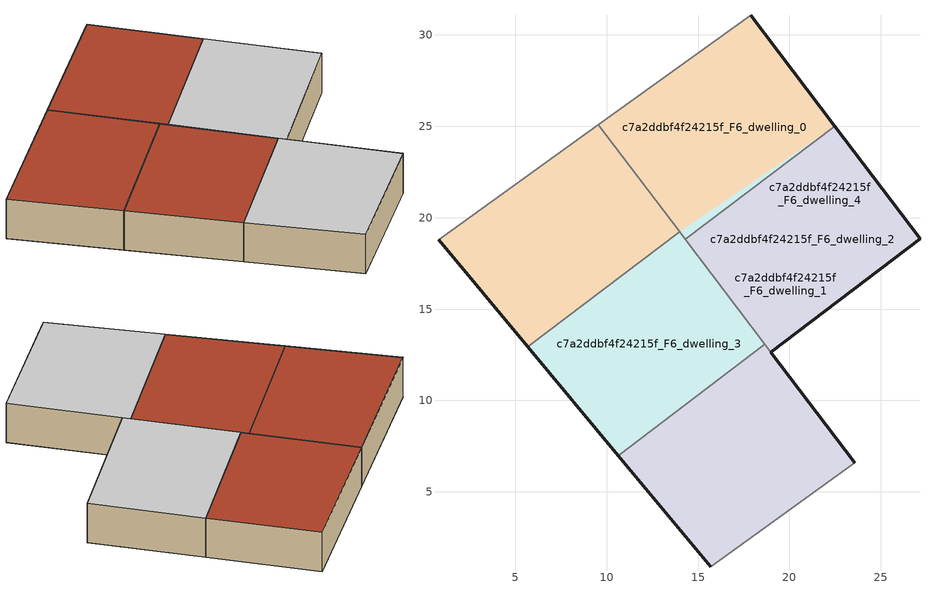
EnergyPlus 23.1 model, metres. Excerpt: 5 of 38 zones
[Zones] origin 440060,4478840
c7a2ddbf4f24215f_F6_dwelling_0
 floor to c7a2ddbf4f24215f_F5_dwelling_0 (EU_floor_Construction): 22.47,25.01 17.88,31.07 9.55,25.09 14.3,18.82 z18
 floor adiabatic (EU_floor_Construction): 13.98,19.24 9.55,25.09 0.8,18.8 5.68,12.94 z18
 wall outside (EU_wall_Construction): 5.68,12.94 0.8,18.8 z18:21
 wall adiabatic (EU_wall_Construction): 0.8,18.8 9.55,25.09 z18:21
 wall to c7a2ddbf4f24215f_F6_dwelling_1 (EU_wall_Construction): 13.98,19.24 5.68,12.94 z18:21
 wall to c7a2ddbf4f24215f_F6_dwelling_3 (EU_wall_Construction): 9.55,25.09 13.98,19.24 z18:21
 roof outside (EU_roof_Construction): 9.55,25.09 13.98,19.24 5.68,12.94 0.8,18.8 z21; 17.88,31.07 22.47,25.01 14.3,18.82 9.55,25.09 z21
c7a2ddbf4f24215f_F6_dwelling_1
 floor to c7a2ddbf4f24215f_F5_dwelling_1 (EU_floor_Construction): 27.14,18.84 22.47,25.01 14.3,18.82 18.98,12.65 z18; 22.47,25.01 13.98,19.24 14.3,18.82 z18; 13.98,19.24 17.88,31.07 9.55,25.09 z18; 18.66,13.07 13.98,19.24 5.68,12.94 10.63,6.98 z18; 22.47,25.01 17.88,31.07 13.98,19.24 z18
 wall outside (EU_wall_Construction): 10.63,6.98 5.68,12.94 z18:21
 wall to c7a2ddbf4f24215f_F6_dwelling_2 (EU_wall_Construction): 18.66,13.07 10.63,6.98 z18:21
 wall to c7a2ddbf4f24215f_F6_dwelling_4 (EU_wall_Construction): 14.3,18.82 18.66,13.07 z18:21
 wall to c7a2ddbf4f24215f_F6_dwelling_3 (EU_wall_Construction): 13.98,19.24 14.3,18.82 z18:21
 ceiling to c7a2ddbf4f24215f_F6_dwelling_2 (EU_floor_Construction): 22.47,25.01 27.14,18.84 18.98,12.65 14.3,18.82 z21
 roof outside (EU_roof_Construction): 13.98,19.24 18.66,13.07 10.63,6.98 5.68,12.94 z21; 17.88,31.07 13.98,19.24 9.55,25.09 z21; 17.88,31.07 22.47,25.01 14.3,18.82 13.98,19.24 z21
c7a2ddbf4f24215f_F6_dwelling_2
 floor to c7a2ddbf4f24215f_F5_dwelling_2 (EU_floor_Construction): 27.14,18.84 22.47,25.01 14.3,18.82 18.98,12.65 z18
 floor to c7a2ddbf4f24215f_F5_dwelling_4 (EU_floor_Construction): 23.58,6.59 18.66,13.07 10.63,6.98 15.69,0.91 z18
 wall outside (EU_wall_Construction): 15.69,0.91 10.63,6.98 / 18.98,12.65 23.58,6.59 z18:21
 wall adiabatic (EU_wall_Construction): 23.58,6.59 15.69,0.91 z18:21
 wall to c7a2ddbf4f24215f_F6_dwelling_4 (EU_wall_Construction): 18.66,13.07 18.98,12.65 z18:21
 ceiling to c7a2ddbf4f24215f_F6_dwelling_4 (EU_floor_Construction): 23.58,6.59 18.66,13.07 10.63,6.98 15.69,0.91 z21
c7a2ddbf4f24215f_F6_dwelling_3
 floor to c7a2ddbf4f24215f_F5_dwelling_3 (EU_floor_Construction): 13.98,19.24 9.55,25.09 0.8,18.8 5.68,12.94 z18; 18.66,13.07 13.98,19.24 5.68,12.94 10.63,6.98 z18; 13.98,19.24 17.88,31.07 9.55,25.09 z18; 22.47,25.01 13.99,19.24 14.3,18.82 z18; 22.47,25.01 17.88,31.07 13.98,19.24 z18
 wall outside (EU_wall_Construction): 17.88,31.07 22.47,25.01 z18:21
 wall adiabatic (EU_wall_Construction): 9.55,25.09 17.88,31.07 z18:21
 wall to c7a2ddbf4f24215f_F6_dwelling_4 (EU_wall_Construction): 22.47,25.01 14.3,18.82 z18:21
 roof outside (EU_roof_Construction): 9.55,25.09 13.98,19.24 5.68,12.94 0.8,18.8 z21; 17.88,31.07 13.98,19.24 9.55,25.09 z21; 13.98,19.24 18.66,13.07 10.63,6.98 5.68,12.94 z21; 17.88,31.07 22.47,25.01 14.3,18.82 13.98,19.24 z21
c7a2ddbf4f24215f_F6_dwelling_4
 floor to c7a2ddbf4f24215f_F5_dwelling_4 (EU_floor_Construction): 27.14,18.84 22.47,25.01 14.3,18.82 18.98,12.65 z18; 18.66,13.07 13.98,19.24 5.68,12.94 10.63,6.98 z18
 floor to c7a2ddbf4f24215f_F5_dwelling_2 (EU_floor_Construction): 23.58,6.59 18.66,13.07 10.63,6.98 15.69,0.91 z18
 wall outside (EU_wall_Construction): 22.47,25.01 27.14,18.84 18.98,12.65 z18:21
 ceiling adiabatic (EU_roof_Construction): 22.47,25.01 27.14,18.84 18.98,12.65 14.3,18.82 z21
[Building]
EU S2 Campaign: North Axis=0; Terrain=City; Solar Distribution=FullExterior
[Site:Location]
Madrid: Latitude=40.5; Longitude=-3.5; Time Zone=1; Elevation=609
[SizingPeriod:WeatherFileDays]
AnnualSizingPeriod: Begin Month=1; Begin Day of Month=1; End Month=12; End Day of Month=31; Day of Week for Start Day=Monday; Use Weather File Daylight Saving Period=No; Use Weather File Rain and Snow Indicators=No
[MATERIAL]
EU_InternalMass_Material: Roughness=MediumRough; Thickness=0.1; Conductivity=1; Density=1800; Specific Heat=900; Thermal Absorptance=0.9; Solar Absorptance=0.7; Visible Absorptance=0.7
[MATERIAL:NOMASS] Roughness=MediumRough; Thermal Absorptance=0.9; Solar Absorptance=0.7; Visible Absorptance=0.7
Name | Thermal Resistance
EU_wall_NoMass | 0.609216
EU_roof_NoMass | 0.513268
EU_floor_NoMass | 0.568163
[CONSTRUCTION]
EU_wall_Construction: EU_wall_NoMass
EU_roof_Construction: EU_roof_NoMass
EU_floor_Construction: EU_floor_NoMass
EU_InternalMass_Construction: EU_InternalMass_Material
[ZONE] Type=1; Multiplier=1; Ceiling Height=autocalculate; Floor Area=autocalculate; Part of Total Floor Area=Yes
Name | Volume
c7a2ddbf4f24215f_F6_dwelling_0 | 475.767
c7a2ddbf4f24215f_F6_dwelling_1 | 713.686
c7a2ddbf4f24215f_F6_dwelling_2 | 475.786
c7a2ddbf4f24215f_F6_dwelling_3 | 713.661
c7a2ddbf4f24215f_F6_dwelling_4 | 713.678
[INTERNALMASS] Construction=EU_InternalMass_Construction
Name | Zone or ZoneList | Surface Area
c7a2ddbf4f24215f_F6_dwelling_0_EU_InternalMass | c7a2ddbf4f24215f_F6_dwelling_0 | 95.1595
c7a2ddbf4f24215f_F6_dwelling_1_EU_InternalMass | c7a2ddbf4f24215f_F6_dwelling_1 | 95.1549
c7a2ddbf4f24215f_F6_dwelling_2_EU_InternalMass | c7a2ddbf4f24215f_F6_dwelling_2 | 95.1488
c7a2ddbf4f24215f_F6_dwelling_3_EU_InternalMass | c7a2ddbf4f24215f_F6_dwelling_3 | 95.1573
c7a2ddbf4f24215f_F6_dwelling_4_EU_InternalMass | c7a2ddbf4f24215f_F6_dwelling_4 | 95.1579
[OTHEREQUIPMENT] Fuel Type=Electricity; Design Level Calculation Method=Watts/Area; Power per Zone Floor Area=1; Fraction Latent=0; Fraction Radiant=0; Fraction Lost=0; Carbon Dioxide Generation Rate=0; EndUse Subcategory=EU_Step8_InternalGains
Name | Zone or ZoneList or Space or SpaceList | Schedule
EU_Step8_InternalGain_c7a2ddbf4f24215f_F6_dwelling_0_f000 | c7a2ddbf4f24215f_F6_dwelling_0 | EU_Step8_GainSchedule_c7a2ddbf4f24215f_F6_dwelling_0_f000
EU_Step8_InternalGain_c7a2ddbf4f24215f_F6_dwelling_1_f000 | c7a2ddbf4f24215f_F6_dwelling_1 | EU_Step8_GainSchedule_c7a2ddbf4f24215f_F6_dwelling_1_f000
EU_Step8_InternalGain_c7a2ddbf4f24215f_F6_dwelling_2_f000 | c7a2ddbf4f24215f_F6_dwelling_2 | EU_Step8_GainSchedule_c7a2ddbf4f24215f_F6_dwelling_2_f000
EU_Step8_InternalGain_c7a2ddbf4f24215f_F6_dwelling_3_f000 | c7a2ddbf4f24215f_F6_dwelling_3 | EU_Step8_GainSchedule_c7a2ddbf4f24215f_F6_dwelling_3_f000
EU_Step8_InternalGain_c7a2ddbf4f24215f_F6_dwelling_4_f000 | c7a2ddbf4f24215f_F6_dwelling_4 | EU_Step8_GainSchedule_c7a2ddbf4f24215f_F6_dwelling_4_f000
[ZONEVENTILATION:DESIGNFLOWRATE] Schedule=EU_AlwaysOn; Design Flow Rate Calculation Method=AirChanges/Hour; Air Changes per Hour=0.752966; Ventilation Type=Natural; Fan Pressure Rise=0; Fan Total Efficiency=1; Constant Term Coefficient=1; Temperature Term Coefficient=0; Velocity Term Coefficient=0; Velocity Squared Term Coefficient=0; Minimum Indoor Temperature=-100; Maximum Indoor Temperature=100; Delta Temperature=-100; Minimum Outdoor Temperature=-100; Maximum Outdoor Temperature=100; Maximum Wind Speed=40
Name | Zone or ZoneList or Space or SpaceList
EU_ConstantAir_c7a2ddbf4f24215f_F6_dwelling_0 | c7a2ddbf4f24215f_F6_dwelling_0
EU_ConstantAir_c7a2ddbf4f24215f_F6_dwelling_1 | c7a2ddbf4f24215f_F6_dwelling_1
EU_ConstantAir_c7a2ddbf4f24215f_F6_dwelling_2 | c7a2ddbf4f24215f_F6_dwelling_2
EU_ConstantAir_c7a2ddbf4f24215f_F6_dwelling_3 | c7a2ddbf4f24215f_F6_dwelling_3
EU_ConstantAir_c7a2ddbf4f24215f_F6_dwelling_4 | c7a2ddbf4f24215f_F6_dwelling_4
[HVACTEMPLATE:THERMOSTAT] Constant Heating Setpoint=20; Constant Cooling Setpoint=50
EU_HeatOnly_c7a2ddbf4f24215f_F0_dwelling_0; EU_HeatOnly_c7a2ddbf4f24215f_F0_dwelling_1; EU_HeatOnly_c7a2ddbf4f24215f_F0_dwelling_2; EU_HeatOnly_c7a2ddbf4f24215f_F0_dwelling_3; EU_HeatOnly_c7a2ddbf4f24215f_F0_dwelling_4; EU_HeatOnly_c7a2ddbf4f24215f_F0_dwelling_5; EU_HeatOnly_c7a2ddbf4f24215f_F1_dwelling_0; EU_HeatOnly_c7a2ddbf4f24215f_F1_dwelling_1; EU_HeatOnly_c7a2ddbf4f24215f_F1_dwelling_2; EU_HeatOnly_c7a2ddbf4f24215f_F1_dwelling_3; EU_HeatOnly_c7a2ddbf4f24215f_F1_dwelling_4; EU_HeatOnly_c7a2ddbf4f24215f_F1_dwelling_5; EU_HeatOnly_c7a2ddbf4f24215f_F2_dwelling_0; EU_HeatOnly_c7a2ddbf4f24215f_F2_dwelling_1; EU_HeatOnly_c7a2ddbf4f24215f_F2_dwelling_2; EU_HeatOnly_c7a2ddbf4f24215f_F2_dwelling_3; EU_HeatOnly_c7a2ddbf4f24215f_F2_dwelling_4; EU_HeatOnly_c7a2ddbf4f24215f_F2_dwelling_5; EU_HeatOnly_c7a2ddbf4f24215f_F3_dwelling_0; EU_HeatOnly_c7a2ddbf4f24215f_F3_dwelling_1; EU_HeatOnly_c7a2ddbf4f24215f_F3_dwelling_2; EU_HeatOnly_c7a2ddbf4f24215f_F3_dwelling_3; EU_HeatOnly_c7a2ddbf4f24215f_F3_dwelling_4; EU_HeatOnly_c7a2ddbf4f24215f_F4_dwelling_0; EU_HeatOnly_c7a2ddbf4f24215f_F4_dwelling_1; EU_HeatOnly_c7a2ddbf4f24215f_F4_dwelling_2; EU_HeatOnly_c7a2ddbf4f24215f_F4_dwelling_3; EU_HeatOnly_c7a2ddbf4f24215f_F4_dwelling_4; EU_HeatOnly_c7a2ddbf4f24215f_F5_dwelling_0; EU_HeatOnly_c7a2ddbf4f24215f_F5_dwelling_1; EU_HeatOnly_c7a2ddbf4f24215f_F5_dwelling_2; EU_HeatOnly_c7a2ddbf4f24215f_F5_dwelling_3; EU_HeatOnly_c7a2ddbf4f24215f_F5_dwelling_4; EU_HeatOnly_c7a2ddbf4f24215f_F6_dwelling_0; EU_HeatOnly_c7a2ddbf4f24215f_F6_dwelling_1; EU_HeatOnly_c7a2ddbf4f24215f_F6_dwelling_2; EU_HeatOnly_c7a2ddbf4f24215f_F6_dwelling_3; EU_HeatOnly_c7a2ddbf4f24215f_F6_dwelling_4
[HVACTEMPLATE:ZONE:IDEALLOADSAIRSYSTEM] System Availability Schedule=EU_AlwaysOn; Maximum Heating Supply Air Temperature=50; Minimum Cooling Supply Air Temperature=13; Maximum Heating Supply Air Humidity Ratio=0.0156; Minimum Cooling Supply Air Humidity Ratio=0.0077; Heating Limit=NoLimit; Cooling Limit=NoLimit; Heating Availability Schedule=EU_AlwaysOn; Cooling Availability Schedule=EU_CoolingOff; Dehumidification Control Type=ConstantSensibleHeatRatio; Cooling Sensible Heat Ratio=0.7; Dehumidification Setpoint=60; Humidification Control Type=None; Humidification Setpoint=30; Outdoor Air Method=None; Outdoor Air Flow Rate per Person=0.00944; Outdoor Air Flow Rate per Zone Floor Area=0; Outdoor Air Flow Rate per Zone=0; Demand Controlled Ventilation Type=None; Outdoor Air Economizer Type=NoEconomizer; Heat Recovery Type=None; Sensible Heat Recovery Effectiveness=0.7; Latent Heat Recovery Effectiveness=0.65
Name | Template Thermostat
c7a2ddbf4f24215f_F6_dwelling_0 | EU_HeatOnly_c7a2ddbf4f24215f_F6_dwelling_0
c7a2ddbf4f24215f_F6_dwelling_1 | EU_HeatOnly_c7a2ddbf4f24215f_F6_dwelling_1
c7a2ddbf4f24215f_F6_dwelling_2 | EU_HeatOnly_c7a2ddbf4f24215f_F6_dwelling_2
c7a2ddbf4f24215f_F6_dwelling_3 | EU_HeatOnly_c7a2ddbf4f24215f_F6_dwelling_3
c7a2ddbf4f24215f_F6_dwelling_4 | EU_HeatOnly_c7a2ddbf4f24215f_F6_dwelling_4
[SIZING:ZONE] Zone Cooling Design Supply Air Temperature Input Method=SupplyAirTemperature; Zone Cooling Design Supply Air Temperature=13; Zone Heating Design Supply Air Temperature Input Method=SupplyAirTemperature; Zone Heating Design Supply Air Temperature=50; Zone Cooling Design Supply Air Humidity Ratio=0.008; Zone Heating Design Supply Air Humidity Ratio=0.008; Cooling Design Air Flow Method=DesignDay; Cooling Design Air Flow Rate=0; Cooling Minimum Air Flow per Zone Floor Area=0.000762; Cooling Minimum Air Flow=0; Cooling Minimum Air Flow Fraction=0.2; Heating Design Air Flow Method=DesignDay; Heating Design Air Flow Rate=0; Heating Maximum Air Flow per Zone Floor Area=0.002032; Heating Maximum Air Flow=0.141576; Heating Maximum Air Flow Fraction=0.3; Account for Dedicated Outdoor Air System=No; Dedicated Outdoor Air System Control Strategy=NeutralSupplyAir; Dedicated Outdoor Air Low Setpoint Temperature for Design=autosize; Dedicated Outdoor Air High Setpoint Temperature for Design=autosize; Zone Load Sizing Method=Sensible Load Only No Latent Load; Zone Latent Cooling Design Supply Air Humidity Ratio Input Method=HumidityRatioDifference; Zone Cooling Design Supply Air Humidity Ratio Difference=0.005; Zone Latent Heating Design Supply Air Humidity Ratio Input Method=HumidityRatioDifference; Zone Humidification Design Supply Air Humidity Ratio Difference=0.005
c7a2ddbf4f24215f_F6_dwelling_0; c7a2ddbf4f24215f_F6_dwelling_1; c7a2ddbf4f24215f_F6_dwelling_2; c7a2ddbf4f24215f_F6_dwelling_3; c7a2ddbf4f24215f_F6_dwelling_4
[SCHEDULE:CONSTANT]
Name | Hourly Value
EU_AlwaysOn | 1
EU_CoolingOff | 0
[SCHEDULE:FILE] Column Number=1; Rows to Skip at Top=0; Number of Hours of Data=8760; Column Separator=Comma; Interpolate to Timestep=No; Minutes per Item=60; Adjust Schedule for Daylight Savings=Yes
Name | File
EU_Step8_GainSchedule_c7a2ddbf4f24215f_F6_dwelling_0_f000 | ../../schedules/c7a2ddbf4f24215f/c7a2ddbf4f24215f_F6_dwelling_0_f000_gain.csv
EU_Step8_GainSchedule_c7a2ddbf4f24215f_F6_dwelling_1_f000 | ../../schedules/c7a2ddbf4f24215f/c7a2ddbf4f24215f_F6_dwelling_1_f000_gain.csv
EU_Step8_GainSchedule_c7a2ddbf4f24215f_F6_dwelling_2_f000 | ../../schedules/c7a2ddbf4f24215f/c7a2ddbf4f24215f_F6_dwelling_2_f000_gain.csv
EU_Step8_GainSchedule_c7a2ddbf4f24215f_F6_dwelling_3_f000 | ../../schedules/c7a2ddbf4f24215f/c7a2ddbf4f24215f_F6_dwelling_3_f000_gain.csv
EU_Step8_GainSchedule_c7a2ddbf4f24215f_F6_dwelling_4_f000 | ../../schedules/c7a2ddbf4f24215f/c7a2ddbf4f24215f_F6_dwelling_4_f000_gain.csv
